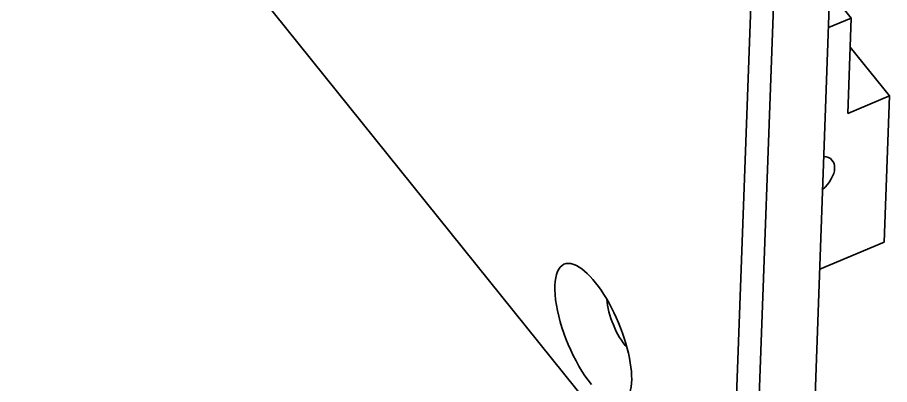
# Model space of a CAD drawing. Extents: x 23 to 417, y 3 to 294.
# Drawn here: x 279.69 to 290.27, y 56.47 to 60.93 of the extents above; entities that cross this region are included whole.
import ezdxf

# ---------------------------------------------------------------- set-up
doc = ezdxf.new("R2010")
doc.units = 0
doc.layers.get('0').update_dxf_attribs({"lineweight": 13})

# ---------------------------------------------------------------- blocks, each defined once
blk = doc.blocks.new('BLOCK4687')
at = {"color": 7, "lineweight": 35}
for p, q in [((41.257, -121.945), (-51.894, -6.137)), ((51.747, -9.38), (47.672, -120.646)), ((46.942, -10.541), (42.867, -121.806)), ((48.312, -10.817), (44.238, -122.083))]:
    blk.add_line(p, q, dxfattribs=at)
at = {"color": 7, "lineweight": 35, "ltscale": 0.051855}
blk.add_line((48.862, -88.17), (50.162, -89.786), dxfattribs=at)
at = {"color": 7, "lineweight": 35, "ltscale": 0.037409}
blk.add_line((48.781, -90.364), (50.162, -89.786), dxfattribs=at)
at = {"color": 7, "lineweight": 35, "ltscale": 0.144811}
blk.add_line((50.162, -89.786), (49.95, -95.575), dxfattribs=at)
at = {"color": 7, "lineweight": 35, "ltscale": 0.095164}
blk.add_line((52.483, -94.515), (50.097, -91.548), dxfattribs=at)
at = {"color": 7, "lineweight": 35, "ltscale": 0.068654}
blk.add_line((52.483, -94.515), (49.95, -95.575), dxfattribs=at)
at = {"color": 7, "lineweight": 35, "ltscale": 0.221953}
blk.add_line((52.483, -94.515), (52.158, -103.387), dxfattribs=at)
at = {"color": 7, "lineweight": 35, "ltscale": 0.106063}
blk.add_line((48.245, -105.025), (52.158, -103.387), dxfattribs=at)
at = {"color": 7, "lineweight": 35}
for centre, major_axis, ratio, start_param, end_param in [((47.649, -99.527), (-1.364, -1.097), 0.577196, 1.675881, 3.679853), ((34.51, -108.918), (-1.757, 4.197), 0.365278, 5.879917, 8.522778), ((34.51, -108.918), (-1.757, 4.197), 0.365278, 3.544867, 5.879917), ((36.485, -108.091), (-0.869, 2.076), 0.365278, 0.787135, 2.354748)]:
    blk.add_ellipse(centre, major_axis=major_axis, ratio=ratio, start_param=start_param, end_param=end_param, dxfattribs=at)

msp = doc.modelspace()

# ---------------------------------------------------------------- block references
at = {"lineweight": 0, "xscale": 0.2, "yscale": 0.2, "zscale": 0.2}
msp.add_blockref('BLOCK4687', (279.777, 78.8757), dxfattribs=at)

doc.saveas('drawing.dxf')
